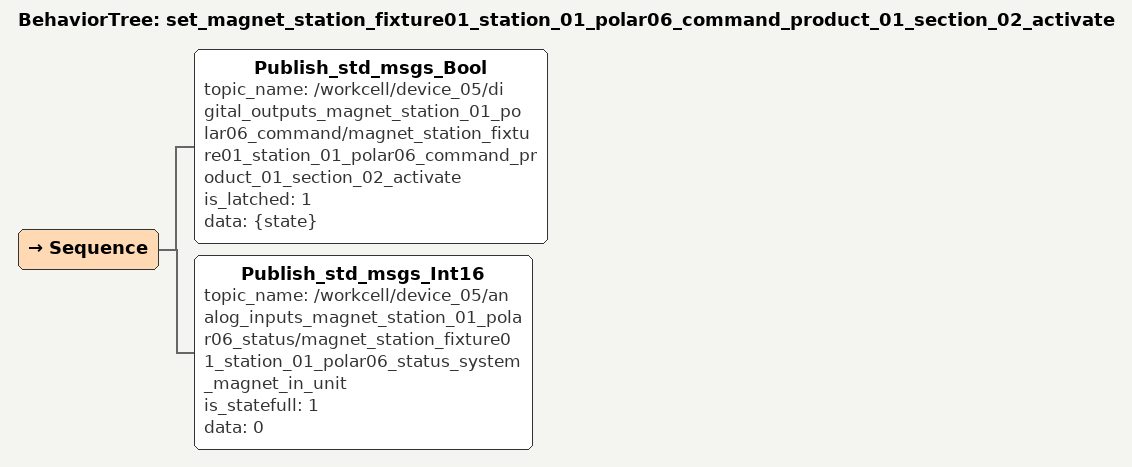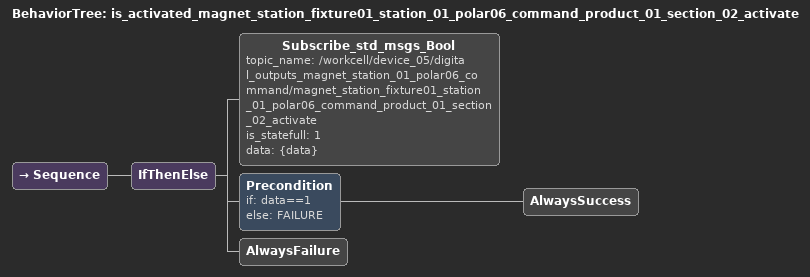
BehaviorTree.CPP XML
<?xml version='1.0' encoding='UTF-8'?>
<root BTCPP_format="4" main_tree_to_execute="set_magnet_station_fixture01_station_01_polar06_command_product_01_section_02_activate">
  <BehaviorTree ID="set_magnet_station_fixture01_station_01_polar06_command_product_01_section_02_activate">
    <Sequence>
      <Publish_std_msgs_Bool topic_name="/workcell/device_05/digital_outputs_magnet_station_01_polar06_command/magnet_station_fixture01_station_01_polar06_command_product_01_section_02_activate" is_latched="1" data="{state}"/>
      <Publish_std_msgs_Int16 topic_name="/workcell/device_05/analog_inputs_magnet_station_01_polar06_status/magnet_station_fixture01_station_01_polar06_status_system_magnet_in_unit" is_statefull="1" data="0"/>
    </Sequence>
  </BehaviorTree>
  <BehaviorTree ID="is_activated_magnet_station_fixture01_station_01_polar06_command_product_01_section_02_activate">
    <Sequence>
      <IfThenElse>
        <Subscribe_std_msgs_Bool topic_name="/workcell/device_05/digital_outputs_magnet_station_01_polar06_command/magnet_station_fixture01_station_01_polar06_command_product_01_section_02_activate" is_statefull="1" data="{data}"/>
        <Precondition if="data==1" else="FAILURE">
          <AlwaysSuccess/>
        </Precondition>
        <AlwaysFailure/>
      </IfThenElse>
    </Sequence>
  </BehaviorTree>
</root>
